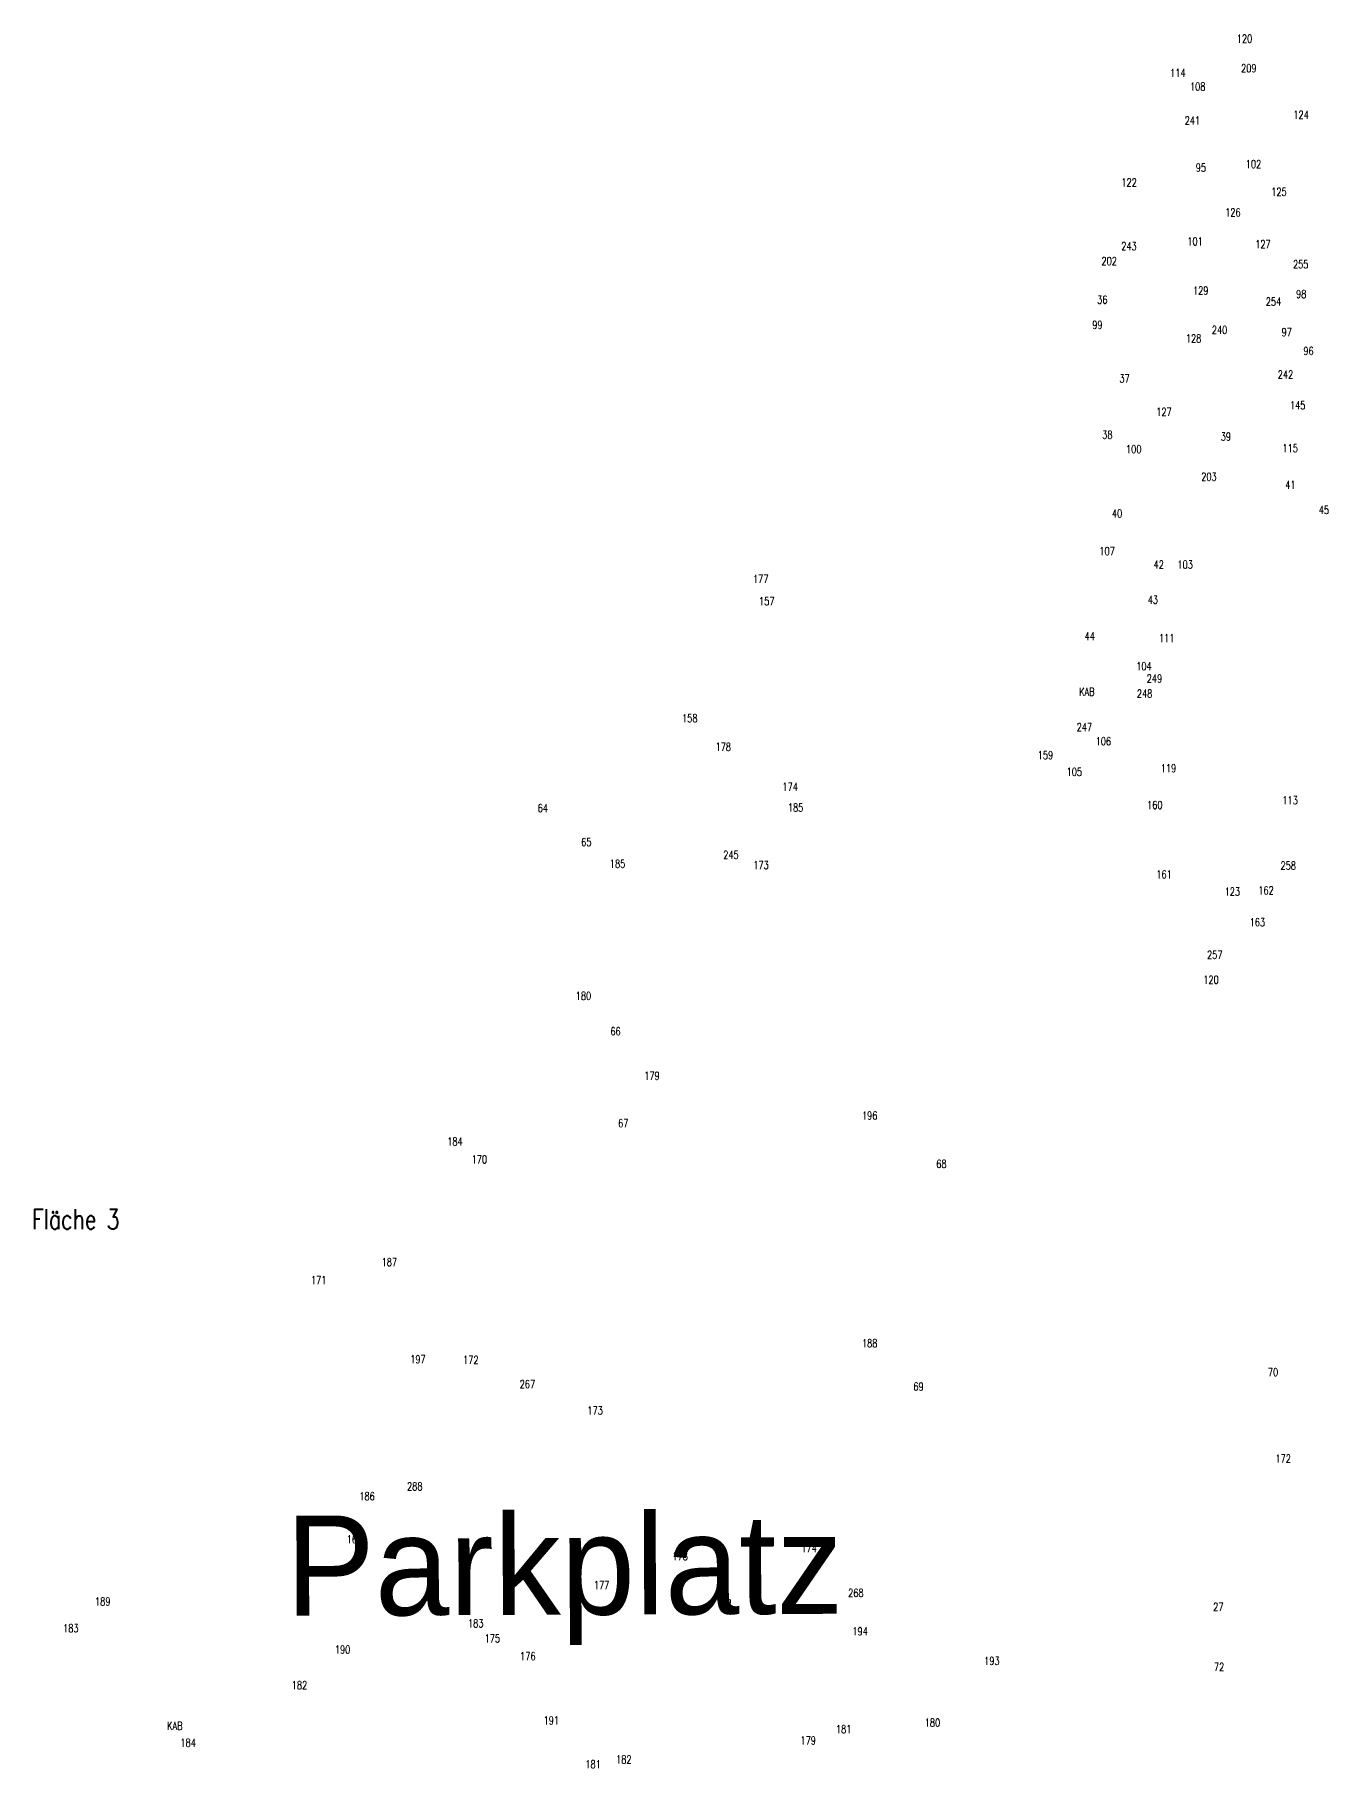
# Model space of a CAD drawing. Header units: metres. Extents: x 4462695 to 4462802, y 5794005 to 5794153.
# Drawn here: x 4462713.31 to 4462745.63, y 5794096.04 to 5794139.37 of the extents above; entities that cross this region are included whole.
import ezdxf

# ---------------------------------------------------------------- set-up
doc = ezdxf.new("R2010")
doc.units = ezdxf.units.M
for name, color, linetype in [('Befundnummern', 7, 'Continuous'), ('Flächengrenzen', 1, 'Continuous'), ('Parkplatz', 152, 'Continuous'), ('Profile', 5, 'Continuous')]:
    doc.layers.add(name, color=color, linetype=linetype)
doc.styles.add('ROMANS', font='ROMANS.shx', dxfattribs={"width": 0.75})

msp = doc.modelspace()

# ---------------------------------------------------------------- texts
at = {"layer": 'Befundnummern', "style": 'ROMANS', "width": 0.75}
for s, p in [('120', (4462743.348, 5794139.173, -0.008)), ('241', (4462742.045, 5794137.127, -0.008)), ('124', (4462744.762, 5794137.27, -0.008)), ('122', (4462740.464, 5794135.579, -0.008)), ('125', (4462744.207, 5794135.344, -0.008)), ('126', (4462743.057, 5794134.829, -0.008)), ('243', (4462740.46, 5794133.985, -0.008)), ('127', (4462743.808, 5794134.035, -0.008)), ('255', (4462744.752, 5794133.534, -0.008)), ('36', (4462739.859, 5794132.648, -0.008)), ('254', (4462744.071, 5794132.599, -0.008)), ('240', (4462742.724, 5794131.893, -0.008)), ('37', (4462740.414, 5794130.679, -0.008)), ('242', (4462744.372, 5794130.779, -0.008)), ('38', (4462739.983, 5794129.273, -0.008)), ('39', (4462742.946, 5794129.226, -0.008)), ('41', (4462744.56, 5794128.02, -0.008)), ('40', (4462740.228, 5794127.305, -0.008)), ('45', (4462745.397, 5794127.392, -0.008)), ('42', (4462741.268, 5794126.027, -0.008)), ('157', (4462731.409, 5794125.113, -0.008)), ('43', (4462741.121, 5794125.149, -0.008)), ('44', (4462739.544, 5794124.234, -0.008)), ('249', (4462741.096, 5794123.178, -0.008)), ('KAB', (4462739.405, 5794122.85, -0.008)), ('248', (4462740.85, 5794122.801, -0.008)), ('158', (4462729.484, 5794122.186, -0.008)), ('247', (4462739.345, 5794121.963, -0.008)), ('159', (4462738.373, 5794121.266, -0.008)), ('64', (4462725.876, 5794119.939, 53.075)), ('185', (4462732.128, 5794119.953, -0.008)), ('160', (4462741.106, 5794120.017, 53.075)), ('65', (4462726.964, 5794119.091, 105.807)), ('245', (4462730.513, 5794118.769, -0.008)), ('258', (4462744.441, 5794118.503, 53.075)), ('161', (4462741.337, 5794118.284, 53.075)), ('162', (4462743.885, 5794117.883, 53.075)), ('163', (4462743.668, 5794117.088, 53.075)), ('257', (4462742.603, 5794116.274, 53.075)), ('66', (4462727.693, 5794114.361, 105.807)), ('67', (4462727.886, 5794112.064, 105.807)), ('170', (4462724.225, 5794111.16, 105.807)), ('68', (4462735.837, 5794111.047, 105.807)), ('171', (4462720.21, 5794108.142, 105.807)), ('172', (4462724.013, 5794106.149, 53.075)), ('70', (4462744.124, 5794105.84, -0.008)), ('267', (4462725.426, 5794105.542, 53.075)), ('69', (4462735.264, 5794105.481, 105.807)), ('173', (4462727.119, 5794104.882, 53.075)), ('288', (4462722.611, 5794102.986, 53.075)), ('169', (4462721.103, 5794101.663, 53.075)), ('178', (4462729.243, 5794101.244, 53.075)), ('174', (4462732.466, 5794101.442, 105.807)), ('177', (4462727.281, 5794100.519, 53.075)), ('268', (4462733.635, 5794100.322, 105.807)), ('183', (4462714.016, 5794099.44, 53.075)), ('175', (4462724.551, 5794099.186, 53.075)), ('176', (4462725.437, 5794098.741, 53.075)), ('72', (4462742.776, 5794098.475, -0.008)), ('182', (4462719.731, 5794098.017, 53.075)), ('KAB', (4462716.613, 5794097.001, 53.075)), ('180', (4462735.549, 5794097.08, 105.807)), ('184', (4462716.948, 5794096.577, 53.075)), ('179', (4462732.444, 5794096.636, 105.807)), ('181', (4462727.068, 5794096.038, 53.075))]:
    msp.add_text(s, height=0.2, dxfattribs=at).set_placement(p)
at = {"layer": 'Flächengrenzen', "style": 'ROMANS', "width": 0.75}
msp.add_text('Fläche 3', height=0.5, dxfattribs=at).set_placement((4462713.241, 5794109.512, -0.008))
at = {"layer": 'Parkplatz'}
msp.add_text('Parkplatz', height=2.5, rotation=0.1981, dxfattribs=at).set_placement((4462719.581, 5794099.853, 54.465))
msp.add_text('Parkplatz', height=2.5, rotation=0.1981, dxfattribs=at).set_placement((4462719.581, 5794099.853, 54.465))
at = {"layer": 'Profile', "style": 'ROMANS', "width": 0.75}
for s, p in [('114', (4462741.681, 5794138.316, -0.008)), ('209', (4462743.455, 5794138.434, -0.008)), ('108', (4462742.178, 5794137.975, 0.145)), ('95', (4462742.322, 5794135.95, -0.008)), ('102', (4462743.572, 5794136.037, -0.008)), ('101', (4462742.113, 5794134.107, -0.008)), ('202', (4462739.966, 5794133.614, -0.008)), ('129', (4462742.253, 5794132.876, -0.008)), ('98', (4462744.829, 5794132.79, -0.008)), ('99', (4462739.736, 5794132.017, -0.008)), ('97', (4462744.467, 5794131.836, -0.008)), ('128', (4462742.075, 5794131.679, -0.008)), ('96', (4462745.011, 5794131.366, -0.008)), ('127', (4462741.335, 5794129.845, -0.008)), ('145', (4462744.676, 5794130.008, -0.008)), ('100', (4462740.579, 5794128.912, -0.008)), ('115', (4462744.489, 5794128.937, -0.008)), ('203', (4462742.459, 5794128.223, -0.008)), ('107', (4462739.914, 5794126.364, -0.008)), ('103', (4462741.864, 5794126.027, -0.008)), ('177', (4462731.258, 5794125.667, -0.008)), ('111', (4462741.403, 5794124.19, -0.008)), ('104', (4462740.834, 5794123.487, -0.008)), ('178', (4462730.321, 5794121.472, -0.008)), ('106', (4462739.82, 5794121.611, -0.008)), ('105', (4462739.094, 5794120.846, -0.008)), ('119', (4462741.448, 5794120.937, -0.008)), ('174', (4462731.993, 5794120.475, -0.008)), ('113', (4462744.486, 5794120.135, -0.008)), ('185', (4462727.679, 5794118.549, -0.008)), ('173', (4462731.265, 5794118.517, -0.008)), ('123', (4462743.043, 5794117.853, -0.008)), ('120', (4462742.511, 5794115.651, -0.008)), ('180', (4462726.828, 5794115.247, -0.008)), ('179', (4462728.539, 5794113.249, -0.008)), ('196', (4462733.98, 5794112.255, -0.008)), ('184', (4462723.615, 5794111.604, -0.008)), ('187', (4462721.977, 5794108.593, -0.008)), ('188', (4462733.98, 5794106.564, -0.008)), ('197', (4462722.691, 5794106.162, -0.008)), ('172', (4462744.314, 5794103.68, -0.008)), ('186', (4462721.419, 5794102.738, -0.008)), ('189', (4462714.814, 5794100.108, -0.008)), ('192', (4462730.338, 5794100.06, -0.008)), ('27', (4462742.757, 5794099.973, -0.008)), ('183', (4462724.136, 5794099.561, -0.008)), ('194', (4462733.741, 5794099.363, -0.008)), ('190', (4462720.808, 5794098.905, -0.008)), ('193', (4462737.034, 5794098.623, -0.008)), ('191', (4462726.024, 5794097.134, -0.008)), ('181', (4462733.33, 5794096.917, -0.008)), ('182', (4462727.837, 5794096.159, -0.008))]:
    msp.add_text(s, height=0.2, dxfattribs=at).set_placement(p)

doc.saveas('drawing.dxf')
